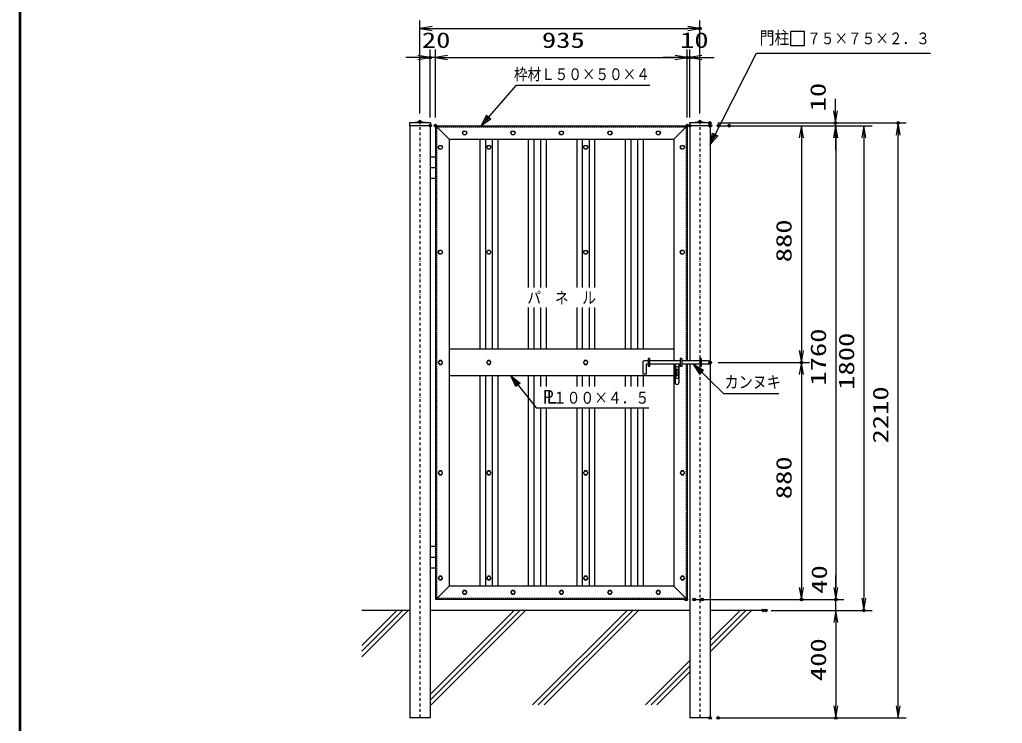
# Model space of a CAD drawing. Units: millimetres, scale not verified. Extents: x -4425 to 4425, y -3150 to 3150.
# Drawn here: x -4050 to -400, y -882 to 1731 of the extents above; entities that cross this region are included whole.
import ezdxf
from ezdxf.enums import TextEntityAlignment as Align

# ---------------------------------------------------------------- set-up
doc = ezdxf.new("R2010")
doc.units = ezdxf.units.MM
doc.header["$LTSCALE"] = 20
doc.header["$PDMODE"] = 32
doc.header["$PDSIZE"] = 10
doc.linetypes.add('USER1', pattern=[1.01, 0.5, -0.25, 0.01, -0.25])
doc.linetypes.add('USER2', pattern=[0.375, 0.25, -0.125])
for name, color, linetype, lineweight in [('0-0_1', 7, 'Continuous', 25), ('0-1_2', 7, 'Continuous', 25), ('0-3_0', 1, 'Continuous', 25), ('0-5_WAKU', 7, 'Continuous', 25)]:
    doc.layers.add(name, color=color, linetype=linetype, lineweight=lineweight)
doc.layers.add('0-4_DEFPOINTS', color=7, linetype='Continuous')
doc.styles.add('ＭＳ ゴシック', font='')
doc.styles.get('ＭＳ ゴシック').set_extended_font_data('MS Gothic')

# ---------------------------------------------------------------- blocks, each defined once
blk = doc.blocks.new('DARROWS')
at = {"layer": '0-3_0', "color": 2}
blk.add_line((0, 0), (-19.982, 0), dxfattribs=at)
blk.add_lwpolyline([(-20, -3.333), (0, 0), (-20, 3.333)], dxfattribs=at)

msp = doc.modelspace()

# ---------------------------------------------------------------- linework, layer by layer
at = {"layer": '0-0_1', "color": 4}
for p, q in [((-1485.39, 1267.71), (-1312.44, 1607.37)), ((-1312.44, 1607.37), (-666.59, 1607.37)), ((-2225.13, 408.17), (-2131.03, 290.05)), ((-2131.03, 290.05), (-1713.22, 290.05)), ((-2648.95, -462.33), (-2778.95, -592.32)), ((-2627.76, -462.33), (-2778.95, -613.51)), ((-2606.57, -462.33), (-2778.95, -634.71)), ((-2213.33, -462.33), (-2525.48, -774.48)), ((-2192.13, -462.33), (-2525.48, -795.67)), ((-2170.94, -462.33), (-2521.77, -813.16)), ((-1793.7, -462.33), (-2144.53, -813.16)), ((-1772.51, -462.33), (-2123.34, -813.16)), ((-1751.31, -462.33), (-2102.14, -813.16)), ((-1374.07, -462.33), (-1485.39, -573.64)), ((-1352.88, -462.33), (-1485.39, -594.84)), ((-1331.69, -462.33), (-1485.39, -616.03)), ((-1560.32, -648.58), (-1724.91, -813.16)), ((-1560.32, -669.77), (-1703.71, -813.16)), ((-1560.32, -690.96), (-1682.52, -813.16))]:
    msp.add_line(p, q, dxfattribs=at)
at = {"layer": '0-0_1'}
for p, q in [((-2601.91, 1347.6), (-2562.95, 1352.6)), ((-2562.95, 1352.6), (-2523.98, 1347.6)), ((-1522.86, 1352.6), (-1483.89, 1347.6)), ((-2601.91, 1347.6), (-2601.91, 1337.61)), ((-2523.98, 1347.6), (-2601.91, 1347.6)), ((-2523.98, 1337.61), (-2601.91, 1337.61)), ((-2600.41, 1337.61), (-2600.41, -862.06)), ((-2525.48, 1337.61), (-2525.48, -862.06)), ((-2505.48, 1337.61), (-2505.48, -422.36)), ((-2504.48, 1337.61), (-1570.32, 1337.61)), ((-2454.53, 1287.65), (-2504.48, 1337.61)), ((-1620.27, 1287.65), (-1570.32, 1337.61)), ((-1570.32, 1337.61), (-1570.31, 464.62)), ((-1561.82, 1347.6), (-1561.82, 1337.61)), ((-1483.89, 1337.61), (-1561.82, 1337.61)), ((-1560.32, 1337.61), (-1560.32, 464.62)), ((-1485.39, 1337.61), (-1485.39, -862.06)), ((-1483.89, 1347.6), (-1483.89, 1337.61)), ((-2454.53, 1287.65), (-2454.53, -372.41)), ((-2454.53, 1287.65), (-1620.27, 1287.65)), ((-2340.34, 1287.65), (-2340.34, 508.08)), ((-2319.69, 1287.65), (-2319.69, 508.08)), ((-2294.63, 1287.65), (-2294.63, 508.08)), ((-2273.98, 1287.65), (-2273.98, 508.08)), ((-2160.5, 1287.65), (-2160.5, 736.26)), ((-2139.85, 1287.65), (-2139.85, 736.26)), ((-2114.79, 1287.65), (-2114.79, 736.26)), ((-2094.14, 1287.65), (-2094.14, 736.26)), ((-1980.66, 1287.65), (-1980.66, 736.26)), ((-1960.01, 1287.65), (-1960.01, 736.26)), ((-1934.95, 1287.65), (-1934.95, 736.26)), ((-1914.3, 1287.65), (-1914.3, 736.26)), ((-1800.82, 1287.65), (-1800.82, 508.08)), ((-1780.17, 1287.65), (-1780.17, 508.08)), ((-1755.11, 1287.65), (-1755.11, 508.08)), ((-1734.46, 1287.65), (-1734.46, 508.08)), ((-1620.27, 1287.65), (-1620.27, 464.62)), ((-2505.48, 1221.01), (-2525.48, 1221.01)), ((-2505.48, 1181.04), (-2525.48, 1181.04)), ((-2505.48, 1141.08), (-2525.48, 1141.08)), ((-2160.5, 662.4), (-2160.5, 508.08)), ((-2139.85, 662.4), (-2139.85, 508.08)), ((-2114.79, 662.4), (-2114.79, 508.08)), ((-2094.14, 662.4), (-2094.14, 508.08)), ((-1980.66, 662.4), (-1980.66, 508.08)), ((-1960.01, 662.4), (-1960.01, 508.08)), ((-1934.95, 662.4), (-1934.95, 508.08)), ((-1914.3, 662.4), (-1914.3, 508.08)), ((-1620.27, 508.08), (-2454.53, 508.08)), ((-1735.17, 459.62), (-1735.17, 414.66)), ((-1715.69, 464.62), (-1730.17, 464.62)), ((-1722.18, 450.63), (-1721.18, 451.63)), ((-1722.18, 450.63), (-1722.18, 414.66)), ((-1715.69, 451.63), (-1721.18, 451.63)), ((-1715.69, 472.61), (-1715.69, 443.64)), ((-1710.69, 472.61), (-1715.69, 472.61)), ((-1595.79, 464.62), (-1710.69, 464.62)), ((-1595.79, 451.63), (-1710.69, 451.63)), ((-1620.27, 451.63), (-1620.27, -372.41)), ((-1615.27, 451.63), (-1615.27, 383.94)), ((-1613.28, 441.52), (-1613.28, 398.23)), ((-1602.79, 441.52), (-1613.28, 441.52)), ((-1602.79, 441.52), (-1602.79, 398.23)), ((-1600.79, 451.63), (-1600.79, 383.94)), ((-1595.79, 472.61), (-1595.79, 443.64)), ((-1590.8, 472.61), (-1595.79, 472.61)), ((-1590.8, 443.64), (-1595.79, 443.64)), ((-1590.8, 472.61), (-1590.8, 443.64)), ((-1522.86, 464.62), (-1590.8, 464.62)), ((-1522.86, 451.63), (-1590.8, 451.63)), ((-1570.31, 451.63), (-1570.31, -422.36)), ((-1560.32, 451.63), (-1560.32, -862.06)), ((-1522.86, 472.61), (-1522.86, 443.64)), ((-1517.86, 472.61), (-1522.86, 472.61)), ((-1517.86, 443.64), (-1522.86, 443.64)), ((-1517.86, 472.61), (-1517.86, 443.64)), ((-1491.88, 464.62), (-1517.86, 464.62)), ((-1491.88, 451.63), (-1517.86, 451.63)), ((-1620.27, 408.17), (-2454.53, 408.17)), ((-2340.34, 408.17), (-2340.34, -372.41)), ((-2319.69, 408.17), (-2319.69, -372.41)), ((-2294.63, 408.17), (-2294.63, -372.41)), ((-2273.98, 408.17), (-2273.98, -372.41)), ((-2160.5, 408.17), (-2160.5, -372.41)), ((-2139.85, 408.17), (-2139.85, -372.41)), ((-2114.79, 408.17), (-2114.79, 369.35)), ((-2094.14, 408.17), (-2094.14, 369.35)), ((-1980.66, 408.17), (-1980.66, 369.35)), ((-1960.01, 408.17), (-1960.01, 369.35)), ((-1934.95, 408.17), (-1934.95, 369.35)), ((-1914.3, 408.17), (-1914.3, 369.35)), ((-1800.82, 408.17), (-1800.82, 369.35)), ((-1780.17, 408.17), (-1780.17, 369.35)), ((-1755.11, 408.17), (-1755.11, 369.35)), ((-1722.18, 414.66), (-1735.17, 414.66)), ((-1734.46, 408.17), (-1734.46, 369.35)), ((-1604.78, 431.53), (-1611.28, 431.53)), ((-1611.28, 431.53), (-1611.28, 408.22)), ((-1604.78, 408.22), (-1611.28, 408.22)), ((-1604.78, 431.53), (-1604.78, 408.22)), ((-1602.79, 398.23), (-1613.28, 398.23)), ((-2114.79, 290.05), (-2114.79, -372.41)), ((-2094.14, 290.05), (-2094.14, -372.41)), ((-1980.66, 290.05), (-1980.66, -372.41)), ((-1960.01, 290.05), (-1960.01, -372.41)), ((-1934.95, 290.05), (-1934.95, -372.41)), ((-1914.3, 290.05), (-1914.3, -372.41)), ((-1800.82, 290.05), (-1800.82, -372.41)), ((-1780.17, 290.05), (-1780.17, -372.41)), ((-1755.11, 290.05), (-1755.11, -372.41)), ((-1734.46, 290.05), (-1734.46, -372.41)), ((-2505.48, -225.83), (-2525.48, -225.83)), ((-2505.48, -265.8), (-2525.48, -265.8)), ((-2505.48, -305.76), (-2525.48, -305.76)), ((-2454.53, -372.41), (-2504.48, -422.36)), ((-1620.27, -372.41), (-2454.53, -372.41)), ((-1620.27, -372.41), (-1570.31, -422.36)), ((-1570.31, -422.36), (-2504.48, -422.36)), ((-2600.41, -462.33), (-2778.95, -462.33)), ((-1560.32, -462.33), (-2525.48, -462.33)), ((-1287.94, -462.33), (-1485.39, -462.33)), ((-2525.48, -862.06), (-2600.41, -862.06)), ((-1485.39, -862.06), (-1560.32, -862.06))]:
    msp.add_line(p, q, dxfattribs=at)
at = {"layer": '0-0_1', "color": 4, "linetype": 'USER1'}
for p, q in [((-2562.95, 1352.6), (-2562.95, -862.06)), ((-1522.86, 1352.6), (-1522.86, -862.06))]:
    msp.add_line(p, q, dxfattribs=at)
at = {"layer": '0-0_1', "linetype": 'USER2'}
for p, q in [((-2501.49, 1337.61), (-2501.49, -422.36)), ((-2500.49, 1333.61), (-1574.31, 1333.61)), ((-1574.31, 1337.61), (-1574.31, 464.62)), ((-1574.31, 451.63), (-1574.31, -422.36)), ((-1574.31, -418.36), (-2500.49, -418.36))]:
    msp.add_line(p, q, dxfattribs=at)
at = {"layer": '0-0_1', "color": 4}
for points in [[(-1187.09, 1635.06), (-1134.64, 1635.06), (-1134.64, 1687.52), (-1187.09, 1687.52)], [(-2300.1, 1362.32), (-2335.6, 1337.61), (-2315.91, 1376.12)], [(-1457, 1300.35), (-1485.39, 1267.71), (-1475.7, 1309.87)], [(-1523.75, 414.89), (-1546.57, 451.63), (-1509.14, 429.95)], [(-2207.19, 368.81), (-2225.13, 408.17), (-2190.78, 381.88)]]:
    msp.add_lwpolyline(points, close=True, dxfattribs=at)
for points in [[(-2335.6, 1337.61), (-2204.75, 1487.47), (-1708.9, 1487.47)], [(-2304.05, 1365.77), (-2321.8, 1353.41), (-2311.96, 1372.67)], [(-1461.68, 1302.73), (-1475.87, 1286.41), (-1471.02, 1307.49)], [(-1546.57, 451.63), (-1434.84, 343.3), (-1229.33, 343.3)], [(-1520.1, 418.65), (-1531.51, 437.02), (-1512.79, 426.19)], [(-2203.08, 372.08), (-2212.05, 391.76), (-2194.88, 378.61)]]:
    msp.add_lwpolyline(points, dxfattribs=at)
at = {"layer": '0-0_1'}
for points in [[(-1483.89, 1347.6), (-1561.82, 1347.6), (-1522.86, 1352.6)], [(-1710.69, 472.61), (-1710.69, 443.64), (-1715.69, 443.64)]]:
    msp.add_lwpolyline(points, dxfattribs=at)
for centre, radius, start, end in [((-1730.17, 459.62), 5, 90.00131, 180), ((-1491.88, 458.12), 6.49, 270, 90), ((-1608.03, 383.94), 7.24, 180, 0)]:
    msp.add_arc(centre, radius, start, end, dxfattribs=at)
at = {"layer": '0-1_2'}
for p, q in [((-1955.47, 867.68), (-1951.48, 874.6)), ((-1951.48, 860.76), (-1955.47, 867.68)), ((-1951.48, 874.6), (-1943.48, 874.6)), ((-1943.48, 860.76), (-1951.48, 860.76)), ((-1943.48, 874.6), (-1939.49, 867.68)), ((-1939.49, 867.68), (-1943.48, 860.76))]:
    msp.add_line(p, q, dxfattribs=at)
for points in [[(-2389.09, 1310.63), (-2393.08, 1303.71), (-2401.08, 1303.71), (-2405.07, 1310.63), (-2401.08, 1317.55), (-2393.08, 1317.55)], [(-2209.25, 1310.63), (-2213.24, 1303.71), (-2221.24, 1303.71), (-2225.23, 1310.63), (-2221.24, 1317.55), (-2213.24, 1317.55)], [(-2029.41, 1310.63), (-2033.4, 1303.71), (-2041.4, 1303.71), (-2045.39, 1310.63), (-2041.4, 1317.55), (-2033.4, 1317.55)], [(-1849.57, 1310.63), (-1853.56, 1303.71), (-1861.56, 1303.71), (-1865.55, 1310.63), (-1861.56, 1317.55), (-1853.56, 1317.55)], [(-1669.73, 1310.63), (-1673.72, 1303.71), (-1681.72, 1303.71), (-1685.71, 1310.63), (-1681.72, 1317.55), (-1673.72, 1317.55)], [(-2479.01, 1257.68), (-2483, 1250.76), (-2491, 1250.76), (-2494.99, 1257.68), (-2491, 1264.6), (-2483, 1264.6)], [(-2299.17, 1257.68), (-2303.16, 1250.76), (-2311.16, 1250.76), (-2315.15, 1257.68), (-2311.16, 1264.6), (-2303.16, 1264.6)], [(-1939.49, 1257.68), (-1943.48, 1250.76), (-1951.48, 1250.76), (-1955.47, 1257.68), (-1951.48, 1264.6), (-1943.48, 1264.6)], [(-1579.81, 1257.68), (-1583.8, 1250.76), (-1591.8, 1250.76), (-1595.79, 1257.68), (-1591.8, 1264.6), (-1583.8, 1264.6)], [(-2479.01, 867.96), (-2483, 861.04), (-2491, 861.04), (-2494.99, 867.96), (-2491, 874.88), (-2483, 874.88)], [(-2299.17, 867.96), (-2303.16, 861.04), (-2311.16, 861.04), (-2315.15, 867.96), (-2311.16, 874.88), (-2303.16, 874.88)], [(-1579.81, 867.96), (-1583.8, 861.04), (-1591.8, 861.04), (-1595.79, 867.96), (-1591.8, 874.88), (-1583.8, 874.88)], [(-2479.01, 458.12), (-2483, 465.04), (-2491, 465.04), (-2494.99, 458.12), (-2491, 451.2), (-2483, 451.2)], [(-2299.17, 458.12), (-2303.16, 465.04), (-2311.16, 465.04), (-2315.15, 458.12), (-2311.16, 451.2), (-2303.16, 451.2)], [(-1939.49, 458.12), (-1943.48, 465.04), (-1951.48, 465.04), (-1955.47, 458.12), (-1951.48, 451.2), (-1943.48, 451.2)], [(-2479.01, 48.29), (-2483, 55.21), (-2491, 55.21), (-2494.99, 48.29), (-2491, 41.37), (-2483, 41.37)], [(-2299.17, 48.29), (-2303.16, 55.21), (-2311.16, 55.21), (-2315.15, 48.29), (-2311.16, 41.37), (-2303.16, 41.37)], [(-1939.49, 48.29), (-1943.48, 55.21), (-1951.48, 55.21), (-1955.47, 48.29), (-1951.48, 41.37), (-1943.48, 41.37)], [(-1579.81, 48.29), (-1583.8, 55.21), (-1591.8, 55.21), (-1595.79, 48.29), (-1591.8, 41.37), (-1583.8, 41.37)], [(-2479.01, -342.43), (-2483, -335.51), (-2491, -335.51), (-2494.99, -342.43), (-2491, -349.35), (-2483, -349.35)], [(-2299.17, -342.43), (-2303.16, -335.51), (-2311.16, -335.51), (-2315.15, -342.43), (-2311.16, -349.35), (-2303.16, -349.35)], [(-1939.49, -342.43), (-1943.48, -335.51), (-1951.48, -335.51), (-1955.47, -342.43), (-1951.48, -349.35), (-1943.48, -349.35)], [(-1579.81, -342.43), (-1583.8, -335.51), (-1591.8, -335.51), (-1595.79, -342.43), (-1591.8, -349.35), (-1583.8, -349.35)], [(-2389.09, -395.39), (-2393.08, -388.46), (-2401.08, -388.46), (-2405.07, -395.39), (-2401.08, -402.31), (-2393.08, -402.31)], [(-2209.25, -395.39), (-2213.24, -388.46), (-2221.24, -388.46), (-2225.23, -395.39), (-2221.24, -402.31), (-2213.24, -402.31)], [(-2029.41, -395.39), (-2033.4, -388.46), (-2041.4, -388.46), (-2045.39, -395.39), (-2041.4, -402.31), (-2033.4, -402.31)], [(-1849.57, -395.39), (-1853.56, -388.46), (-1861.56, -388.46), (-1865.55, -395.39), (-1861.56, -402.31), (-1853.56, -402.31)], [(-1669.73, -395.39), (-1673.72, -388.46), (-1681.72, -388.46), (-1685.71, -395.39), (-1681.72, -402.31), (-1673.72, -402.31)]]:
    msp.add_lwpolyline(points, close=True, dxfattribs=at)
for centre in [(-2397.08, 1310.63), (-2217.24, 1310.63), (-2037.4, 1310.63), (-1857.56, 1310.63), (-1677.72, 1310.63), (-2487, 1257.68), (-2307.16, 1257.68), (-1947.48, 1257.68), (-1587.8, 1257.68), (-2487, 867.96), (-2307.16, 867.96), (-1947.48, 867.68), (-1587.8, 867.96), (-2487, 458.12), (-2307.16, 458.12), (-1947.48, 458.12), (-2487, 48.29), (-2307.16, 48.29), (-1947.48, 48.29), (-1587.8, 48.29), (-2487, -342.43), (-2307.16, -342.43), (-1947.48, -342.43), (-1587.8, -342.43), (-2397.08, -395.39), (-2217.24, -395.39), (-2037.4, -395.39), (-1857.56, -395.39), (-1677.72, -395.39)]:
    msp.add_circle(centre, 6.92, dxfattribs=at)
at = {"layer": '0-3_0'}
for p, q in [((-2562.95, 1382.6), (-2562.95, 1728.69)), ((-1522.86, 1382.6), (-1522.86, 1728.69)), ((-2525.48, 1367.61), (-2525.48, 1620.28)), ((-2505.48, 1367.61), (-2505.48, 1620.28)), ((-2505.48, 1367.61), (-2505.48, 1620.28)), ((-1570.32, 1367.61), (-1570.32, 1620.28)), ((-1570.32, 1367.61), (-1570.32, 1620.28)), ((-1560.32, 1367.61), (-1560.32, 1620.28)), ((-1455.89, 1347.6), (-989.33, 1347.6)), ((-1455.89, 1337.61), (-989.33, 1337.61)), ((-1453.89, 1337.61), (-1116.26, 1337.61)), ((-1423.89, 1337.61), (-988.27, 1337.61)), ((-1383.89, 1337.61), (-883.71, 1337.61)), ((-989.33, 1347.6), (-756.9, 1347.6)), ((-1455.39, 458.08), (-1116.26, 458.08)), ((-1455.39, 458.08), (-1116.26, 458.08)), ((-1544.31, -422.36), (-1116.26, -422.36)), ((-1514.31, -422.36), (-988.27, -422.36)), ((-1484.31, -422.36), (-988.27, -422.36)), ((-1257.94, -462.33), (-988.27, -462.33)), ((-1257.94, -462.33), (-988.1, -462.33)), ((-1247.94, -462.33), (-883.71, -462.33)), ((-1455.39, -862.06), (-988.1, -862.06)), ((-1425.39, -862.06), (-756.9, -862.06))]:
    msp.add_line(p, q, dxfattribs=at)
at = {"layer": '0-3_0', "color": 2}
for p, q in [((-2517.95, 1698.69), (-1567.86, 1698.69)), ((-2570.48, 1590.28), (-2615.48, 1590.28)), ((-2505.48, 1590.28), (-2525.48, 1590.28)), ((-2460.48, 1590.28), (-1615.32, 1590.28)), ((-2460.48, 1590.28), (-2415.48, 1590.28)), ((-1615.32, 1590.28), (-1660.32, 1590.28)), ((-1570.32, 1590.28), (-1560.32, 1590.28)), ((-1515.32, 1590.28), (-1470.32, 1590.28)), ((-1019.33, 1392.6), (-1019.33, 1437.6)), ((-1019.33, 1337.61), (-1019.33, 1347.6)), ((-1146.26, 1292.61), (-1146.26, 503.08)), ((-1019.33, 1292.61), (-1019.33, 1247.61)), ((-1018.27, 1292.61), (-1018.27, -377.36)), ((-913.71, 1292.61), (-913.71, -417.33)), ((-786.9, -817.06), (-786.9, 1302.6)), ((-1146.26, 413.08), (-1146.26, -377.36)), ((-1018.27, -377.36), (-1018.27, -332.36)), ((-1018.27, -462.33), (-1018.27, -422.36)), ((-1018.27, -507.33), (-1018.27, -552.33)), ((-1018.1, -507.33), (-1018.1, -817.06))]:
    msp.add_line(p, q, dxfattribs=at)
at = {"layer": '0-3_0', "color": 7}
msp.add_line((-2523.98, 1347.6), (-2523.98, 1337.61), dxfattribs=at)
at = {"layer": '0-4_DEFPOINTS'}
for p in [(-1522.86, 1698.69), (-2525.48, 1590.28), (-1570.32, 1590.28), (-1560.32, 1590.28), (-2562.95, 1352.6), (-1522.86, 1352.6), (-1485.89, 1347.6), (-1019.33, 1347.6), (-786.9, 1347.6), (-2525.48, 1337.61), (-2505.48, 1337.61), (-1570.32, 1337.61), (-1560.32, 1337.61), (-1485.89, 1337.61), (-1483.89, 1337.61), (-1453.89, 1337.61), (-1413.89, 1337.61), (-1485.39, 458.08), (-1146.26, 458.08), (-1574.31, -422.36), (-1544.31, -422.36), (-1514.31, -422.36), (-1146.26, -422.36), (-1018.27, -422.36), (-1287.94, -462.33), (-1277.94, -462.33), (-913.71, -462.33), (-1485.39, -862.06), (-1455.39, -862.06), (-1018.1, -862.06)]:
    msp.add_point(p, dxfattribs=at)
at = {"layer": '0-5_WAKU'}
msp.add_line((-4047.95, -2923), (-4047.95, 2923), dxfattribs=at)
msp.add_lwpolyline([(-4049.95, 2925), (4200.05, 2925), (4200.05, -2925), (-4049.95, -2925)], close=True, dxfattribs=at)
msp.add_lwpolyline([(-4045.95, -2921), (-4045.95, 2921), (4196.05, 2921)], dxfattribs=at)

# ---------------------------------------------------------------- block references
at = {"layer": '0-3_0', "xscale": 2.25, "yscale": 2.25}
for p, rotation in [((-2562.95, 1698.69), 180), ((-2505.48, 1590.28), 180), ((-2505.48, 1590.28), 180), ((-1560.32, 1590.28), 180), ((-1019.33, 1347.6), 270), ((-1146.26, 1337.61), 90), ((-1019.33, 1337.61), 90), ((-1018.27, 1337.61), 90), ((-913.71, 1337.61), 90), ((-786.9, 1347.6), 90), ((-1146.26, 458.08), 270), ((-1146.26, 458.08), 90), ((-1146.26, -422.36), 270), ((-1018.27, -422.36), 270), ((-1018.27, -422.36), 270), ((-913.71, -462.33), 270), ((-1018.27, -462.33), 90), ((-1018.1, -462.33), 90), ((-1018.1, -862.06), 270), ((-786.9, -862.06), 270)]:
    msp.add_blockref('DARROWS', p, dxfattribs=dict(at, rotation=rotation))
for p in [(-1522.86, 1698.69), (-2525.48, 1590.28), (-1570.32, 1590.28), (-1570.32, 1590.28)]:
    msp.add_blockref('DARROWS', p, dxfattribs=at)

# ---------------------------------------------------------------- texts
at = {"layer": '0-0_1', "color": 4, "style": 'ＭＳ ゴシック', "width": 0.85}
for s, height, p in [('門柱', 47.31, (-1300.99, 1625.97)), ('７５×７５×２．３', 43.7, (-1124.65, 1626.67)), ('枠材Ｌ５０×５０×４', 43.55, (-2213.87, 1493.84)), ('パ\u3000ネ\u3000ル', 44.01, (-2164.04, 663.84)), ('カンヌキ', 45.16, (-1431.61, 349.41)), ('Ｐ', 50.44, (-2115.4, 290.44)), ('Ｌ', 50.44, (-2103.42, 290.44)), ('１００×４．５', 44.13, (-2069.16, 291.91))]:
    msp.add_text(s, height=height, dxfattribs=at).set_placement(p, align=Align.BOTTOM_LEFT)
at = {"layer": '0-3_0', "color": 3, "style": 'ＭＳ ゴシック', "width": 1.35}
for s, p in [('20', (-2555.98, 1609.17)), ('935', (-2109.9, 1609.17)), ('10', (-1596.82, 1609.17))]:
    msp.add_text(s, height=57.77, dxfattribs=at).set_placement(p, align=Align.BOTTOM_LEFT)
for s, p in [('10', (-1038.23, 1390.75)), ('880', (-1165.15, 830.34)), ('1760', (-1037.16, 372.12)), ('1800', (-932.61, 356.64)), ('2210', (-805.79, 157.27)), ('880', (-1165.15, -49.64)), ('40', (-1033.68, -400.75)), ('400', (-1037, -725.19))]:
    msp.add_text(s, height=57.77, rotation=90, dxfattribs=at).set_placement(p, align=Align.BOTTOM_LEFT)

doc.saveas('drawing.dxf')
